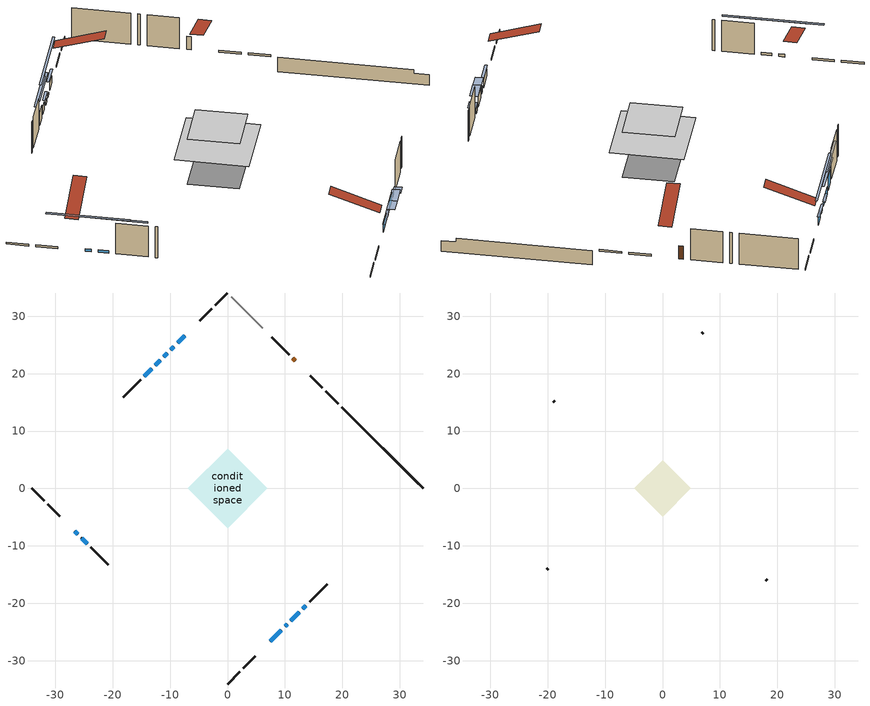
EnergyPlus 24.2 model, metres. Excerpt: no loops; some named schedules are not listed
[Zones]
conditioned space
 floor adiabatic (AdiabaticFloorConstruction): -6.94,0 0,6.94 6.94,0 0,-6.94 z3.05
 floor foundation (Slab1 construction): -4.87,0 0,4.87 4.87,0 0,-4.87 z-1.62
 wall outside (RimJoist1 construction): 0,-34.04 2.11,-31.93 / -34.04,0 -31.93,-2.11 / 0,34.04 -2.11,31.93 / 19.25,14.8 17.14,16.9 z0.61:0.91
 wall outside (RimJoist2 construction): 2.76,-31.28 4.85,-29.19 / -31.28,-2.76 -29.19,-4.85 / -2.76,31.28 -4.85,29.19 / 16.48,17.56 14.4,19.64 z0.61:0.91
 wall outside (AdiabaticWallConstruction 1): 11.82,22.22 11.39,22.66 z0.61:2.64
 wall outside (AdiabaticWallConstruction): -7.42,26.62 -8.66,25.38 z0.61:1.75; -9.32,24.72 -9.88,24.16 / -25.42,-8.62 -24.43,-9.61 z0.61:0.99; -26.62,-7.42 -26.08,-7.96 z0.61:1.02; -10.53,23.51 -11.07,22.97 z0.61:1.15; 7.42,-26.62 9.36,-24.68 / -11.73,22.31 -12.57,21.47 z0.61:1.78; 10.02,-24.02 10.4,-23.64 z0.61:1.53; -13.23,20.81 -14.45,19.59 z0.61:2.64; 11.05,-22.99 12.47,-21.57 z0.61:2.08; 13.13,-20.91 13.67,-20.37 z0.61:1.35
 wall outside (Wall1 construction): 14.32,-19.72 17.33,-16.71 / -23.78,-10.26 -20.77,-13.27 / -15.11,18.93 -18.12,15.93 / 10.73,23.31 7.72,26.32 z0.61:5.49
 wall foundation (FoundationWall1 construction): 19.9,14.14,-1.62 19.9,14.14,0.61 32.63,1.41,0.61 32.63,1.41,0.04 34.04,0,0.04 34.04,0,-1.62
 wall adiabatic (Wall4 construction): 6.18,27.87 0.66,33.38 z0.61:5.49
 window (WindowConstruction): -7.42,26.62 -8.66,25.38 z0.61:1.75
 window (WindowConstruction 8): -9.32,24.72 -9.88,24.17 z0.61:0.99
 window (WindowConstruction 9): -26.62,-7.42 -26.08,-7.96 z0.61:1.02
 window (WindowConstruction 10): -25.42,-8.62 -24.44,-9.61 z0.61:0.99
 window (WindowConstruction 1): -10.53,23.51 -11.07,22.97 z0.61:1.14
 window (WindowConstruction 2): 7.42,-26.62 9.36,-24.68 z0.61:1.78
 window (WindowConstruction 7): 10.02,-24.02 10.4,-23.65 z0.61:1.52
 window (WindowConstruction 3): -11.73,22.31 -12.57,21.47 z0.61:1.78
 window (WindowConstruction 4): -13.23,20.81 -14.45,19.59 z0.61:2.64
 window (WindowConstruction 5): 11.05,-22.99 12.47,-21.57 z0.61:2.08
 window (WindowConstruction 6): 13.13,-20.91 13.67,-20.37 z0.61:1.35
 door (Door): 11.82,22.22 11.39,22.66 z0.61:2.64
 ceiling adiabatic (AdiabaticFloorConstruction): 0,-6.94 6.94,0 0,6.94 -6.94,0 z3.05
attic - vented
 floor to conditioned space (Floor1 construction Reversed): -4.91,0 0,4.91 4.91,0 0,-4.91 z5.49
 wall outside (Wall3 construction): 17.99,-16.06 18.22,-15.82 / -20.12,-13.93 -19.88,-14.16 / -18.77,15.27 -19.01,15.04 / 7.07,26.98 6.83,27.21 z0.61:5.49
 roof outside (Roof1 construction): 6.77,-27.28,5.49 1.99,-22.49,7.74 0.73,-23.75,7.74 5.51,-28.54,5.49; -27.28,-6.77,5.49 -22.49,-1.99,7.74 -23.75,-0.73,7.74 -28.54,-5.51,5.49; -6.77,27.28,5.49 -1.99,22.49,7.74 -0.73,23.75,7.74 -5.51,28.54,5.49; 12.48,21.56,5.49 7.7,16.78,7.74 8.96,15.52,7.74 13.74,20.3,5.49
shading: -9.09,24.95 -6.99,27.05 -7.2,27.26 -9.3,25.16 z2.36; -13.54,20.5 -5.66,28.38 -5.87,28.6 -13.75,20.71 z6.17; -22.42,-11.62 -30.28,-3.76 -30.49,-3.97 -22.63,-11.84 z6.19; -20.77,-13.27 -29.08,-4.96 -29.29,-5.17 -20.99,-13.48 z6.17; -11.5,22.54 -10.1,23.94 -10.31,24.15 -11.71,22.75 z1.75; 9.57,-24.47 7.21,-26.83 7.42,-27.04 9.78,-24.68 z2.08; 10.93,-23.11 9.48,-24.56 10.24,-25.32 11.69,-23.86 z2.28; -14.51,19.53 -9.79,24.25 -10,24.46 -14.72,19.74 z4.52; -16.39,17.65 -11.29,22.75 -11.5,22.96 -16.6,17.86 z5.38; 12.68,-21.36 10.84,-23.2 11.6,-23.96 13.44,-22.12 z2.38; 13.88,-20.16 12.92,-21.12 13.67,-21.88 14.63,-20.92 z1.65
[Building]
Building 1: Terrain=Suburbs
[Site:Location]
Montreal Intl AP_QC: Latitude {deg}=45.47; Longitude {deg}=-73.74; Time Zone {hr}=-5; Elevation {m}=36; Keep Site Location Information=Yes
[Site:GroundTemperature:Shallow]
2.07863, -0.316383, -0.508184, 0.628371, 5.19101, 9.73239, 13.6695, 16.1636, 16.3755, 14.347, 10.5102, 6.10817
[Site:WaterMainsTemperature]
Calculation Method=Schedule; Temperature Schedule=mains temperature schedule
[Material] Roughness=Rough; Thermal Absorptance=0.9
Name | Thickness {m} | Conductivity {W/m-K} | Density {kg/m3} | Specific Heat {J/kg-K} | Solar Absorptance | Visible Absorptance
asphalt or fiberglass shingles | 0.00635 | 0.162714 | 1121.4 | 1465.45 | 0.4 | 0.4
ceiling loosefill ins | 0.169333 | 0.0480833 | 16.02 | 1046.75 | 0.7 | 0.7
ceiling stud and cavity | 0.1397 | 0.329196 | 65.682 | 1177.47 | 0.7 | 0.7
concrete 4.0 in. | 0.1016 | 1.803125 | 2242.8 | 837.4 | 0.7 | 0.7
concrete 8.0 in. | 0.2032 | 1.803125 | 2242.8 | 837.4 | 0.7 | 0.7
door material | 0.04445 | 0.0451087 | 512.64 | 1214.23 | 0.7 | 0.7
exterior vertical ins | 0.0371966 | 0.029427 | 32.04 | 1214.23 | 0.7 | 0.7
floor covering | 0.0127 | 0.0433444 | 54.468 | 1339.84 | 0.6 | 0.6
floor rigid ins; wall rigid ins | 0.512978 | 0.029427 | 32.04 | 1214.23 | 0.7 | 0.7
floor stud and cavity | 0.1397 | 1.75129 | 37.0049 | 1207.88 | 0.7 | 0.7
furniture material conditioned space 1 | 0.1524 | 0.115458 | 640.8 | 1214.23 | 0.6 | 0.6
gypsum board | 0.0127 | 0.160291 | 801 | 837.4 | 0.6 | 0.6
gypsum board 1 | 0.0127 | 0.160291 | 801 | 837.4 | 0.7 | 0.7
interior horizontal ins | 0.0193984 | 0.029427 | 32.04 | 1214.23 | 0.7 | 0.7
osb sheathing 0.5 in. | 0.0127 | 0.115458 | 512.64 | 1214.23 | 0.7 | 0.7
osb sheathing 0.5 in. 1 | 0.0127 | 0.115458 | 512.64 | 1214.23 | 0.4 | 0.4
osb sheathing 0.75 in. | 0.01905 | 0.115458 | 512.64 | 1214.23 | 0.7 | 0.7
osb sheathing 2.0 in. | 0.0508 | 0.115458 | 512.64 | 1214.23 | 0.7 | 0.7
rim joist stud and cavity | 0.0508 | 0.0293018 | 125.044 | 1163.47 | 0.6 | 0.6
rim joist stud and cavity 1 | 0.0508 | 0.0291244 | 125.044 | 1163.47 | 0.6 | 0.6
wall stud and cavity | 0.1397 | 0.0962846 | 139.0536 | 1170.24 | 0.7 | 0.7
wall stud and cavity 1 | 0.0889 | 6.1454 | 50.32683 | 1063.81 | 0.6 | 0.6
wall stud and cavity 2 | 0.1397 | 0.0865624 | 139.0536 | 1170.24 | 0.7 | 0.7
wall stud and cavity 3 | 0.0889 | 0.380278 | 52.3479 | 1209.89 | 0.7 | 0.7
wall stud and cavity 4 | 0.0889 | 0.391764 | 83.0341 | 1211.67 | 0.7 | 0.7
wood siding | 0.0254 | 0.102417 | 544.68 | 1172.36 | 0.4 | 0.4
wood siding 1 | 0.00254 | 0.102417 | 544.68 | 1172.36 | 0.4 | 0.4
wood siding 2; wood siding 3; wood siding 4 | 0.0254 | 0.102417 | 544.68 | 1172.36 | 0.7 | 0.7
[WindowMaterial:SimpleGlazingSystem]
Name | U-Factor {W/m2-K} | Solar Heat Gain Coefficient
WindowMaterial | 2.95767 | 0.59
WindowMaterial 1 | 3.05704 | 0.42
WindowMaterial 10 | 5.64904 | 0.6
WindowMaterial 2 | 2.97584 | 0.57
WindowMaterial 3 | 2.989467 | 0.56
WindowMaterial 4 | 2.929848 | 0.63
WindowMaterial 5 | 2.93666 | 0.62
WindowMaterial 6 | 3.05249 | 0.46
WindowMaterial 7 | 3.04398 | 0.44
WindowMaterial 8 | 6.169147 | 0.57
WindowMaterial 9 | 6.101011 | 0.57
[Construction]
AdiabaticFloorConstruction: floor stud and cavity, floor rigid ins, osb sheathing 0.75 in., floor covering
AdiabaticWallConstruction: wood siding 3, wall rigid ins, wall stud and cavity 3, gypsum board
AdiabaticWallConstruction 1: wood siding 4, wall rigid ins, wall stud and cavity 3, gypsum board
Door: door material
Floor1 construction Reversed: gypsum board, ceiling stud and cavity, ceiling loosefill ins
FoundationWall1 construction: concrete 8.0 in., gypsum board 1
furniture construction conditioned space 1: furniture material conditioned space 1
PartitionWallConstruction: gypsum board, wall stud and cavity 4, gypsum board
RimJoist1 construction: wood siding 2, osb sheathing 2.0 in., rim joist stud and cavity
RimJoist2 construction: wood siding 2, osb sheathing 2.0 in., rim joist stud and cavity 1
Roof1 construction: asphalt or fiberglass shingles
Slab1 construction: concrete 4.0 in.
Wall1 construction: wood siding, osb sheathing 0.5 in., wall stud and cavity, gypsum board
Wall3 construction: wood siding 1, wall stud and cavity 1
Wall4 construction: osb sheathing 0.5 in. 1, wall stud and cavity 2, gypsum board
WindowConstruction: WindowMaterial
WindowConstruction 1: WindowMaterial 1
WindowConstruction 10: WindowMaterial 10
WindowConstruction 2: WindowMaterial 2
WindowConstruction 3: WindowMaterial 3
WindowConstruction 4: WindowMaterial 4
WindowConstruction 5: WindowMaterial 5
WindowConstruction 6: WindowMaterial 6
WindowConstruction 7: WindowMaterial 7
WindowConstruction 8: WindowMaterial 8
WindowConstruction 9: WindowMaterial 9
[Zone] Multiplier=1; Part of Total Floor Area=Yes
Name | Volume {m3}
attic - vented | 17.6313
conditioned space | 357.6
[Space]
Name | Zone | Volume {m3}
attic - vented 1 | attic - vented | 17.6313
conditioned space 1 | conditioned space | 357.6
[ZoneInfiltration:EffectiveLeakageArea]
infil attic - vented 1: Zone or Space=attic - vented 1; Schedule=Always On Discrete; Effective Air Leakage Area {cm2}=1927.6; Stack Coefficient=0.00049585; Wind Coefficient=1.50451e-05
[ZoneMixing]
whole house fan mix: Zone or Space=attic - vented; Schedule=Always On Continuous; Design Flow Rate Calculation Method=Flow/Zone; Design Flow Rate {m3/s}=0; Source Zone or Space=conditioned space
[SurfaceProperty:ExposedFoundationPerimeter]
Slab1: Exposed Perimeter Calculation Method=TotalExposedPerimeter; Total Exposed Perimeter {m}=19.995
[InternalMass] Zone or ZoneList=conditioned space; Space or SpaceList=conditioned space 1
Name | Construction | Surface Area {m2}
furniture mass conditioned space 1 | furniture construction conditioned space 1 | 57.5601
partition wall mass | PartitionWallConstruction | 143.9
[Lights]
interior lighting: Zone or ZoneList or Space or SpaceList=conditioned space 1; Schedule=interior lighting schedule; Design Level Calculation Method=LightingLevel; Lighting Level {W}=343.2; Return Air Fraction=0; Fraction Radiant=0.6; Fraction Visible=0.2; Fraction Replaceable=1
[People]
occupants: Zone or ZoneList or Space or SpaceList=conditioned space 1; Number of People Schedule=occupants schedule; Number of People Calculation Method=People; Number of People=3; Fraction Radiant=0.314171; Sensible Heat Fraction=0.56303; Activity Level Schedule=occupants activity schedule; Carbon Dioxide Generation Rate {m3/s-W}=0; Enable ASHRAE 55 Comfort Warnings=No; Mean Radiant Temperature Calculation Type=EnclosureAveraged
[ElectricEquipment] Zone or ZoneList or Space or SpaceList=conditioned space 1; Design Level Calculation Method=EquipmentLevel
Name | Schedule | Design Level {W} | Fraction Latent | Fraction Radiant | Fraction Lost
clothes dryer | clothes dryer schedule | 140.772 | 0.015 | 0.081 | 0.85
clothes washer | clothes washer schedule | 32.1985 | 0.03 | 0.162 | 0.7
cooking range | cooking range schedule | 208.969 | 0.08 | 0.432 | 0.2
dishwasher | dishwasher schedule | 66.8632 | 0.3 | 0.18 | 0.4
fridge | fridge schedule | 72.9452 | 0 | 0.6 | 0
mech vent bath fan 0 | mech vent bath fan 0 schedule | 50.2 | 0 | 0 | 1
mech vent house fan | mech vent house fan schedule | 0 | 0 | 0 | 1
mech vent house fan cfis | mech vent house fan cfis schedule | 0 | 0 | 0 | 0
mech vent range fan 0 | mech vent range fan 0 schedule | 57 | 0 | 0 | 1
misc plug loads | misc plug loads schedule | 494.7 | 0.045 | 0.513 | 0.1
whole house fan | Always On Discrete | 0 | 0 | 0 | 1
[OtherEquipment] Zone or ZoneList or Space or SpaceList=conditioned space 1; Design Level Calculation Method=EquipmentLevel
Name | Fuel Type | Schedule | Design Level {W} | Fraction Latent | Fraction Radiant | Fraction Lost
clothes dryer 1 | Electricity | clothes dryer schedule | 0 | 0.015 | 0.081 | 0.85
cooking range 1 | Electricity | cooking range schedule | 0 | 0.08 | 0.432 | 0.2
general water use latent | None | general water use schedule | 59.3978 | 1 | 0 | 0
general water use sensible | None | general water use schedule | -58.539 | 0 | 0.6 | 0
mech vent house fan latent load | None | Always On Discrete | 0 | 1 | 0 | 0
mech vent house fan sensible load | None | Always On Discrete | 0 | 0 | 0 | 0
water heater energy adjustment1 | Electricity | Always On Discrete | 0.01 | 0 | 0 | 1
[ZoneInfiltration:DesignFlowRate] Zone or ZoneList or Space or SpaceList=conditioned space 1; Schedule=Always On Discrete; Design Flow Rate Calculation Method=Flow/Zone; Design Flow Rate {m3/s}=0
infil flow; natural vent flow; whole house fan flow
[Foundation:Kiva]
Foundation Kiva 1: Initial Indoor Air Temperature {C}=18; Interior Horizontal Insulation Material=interior horizontal ins; Interior Horizontal Insulation Depth {m}=0; Interior Horizontal Insulation Width {m}=0.599999; Wall Height Above Grade {m}=0.609996; Wall Depth Below Slab {m}=0.2032; Custom Block Material Name 1=exterior vertical ins; Custom Block Depth 1 {m}=2.23001; Custom Block X Position 1 {m}=0.2159; Custom Block Z Position 1 {m}=0
[Foundation:Kiva:Settings]
Soil Conductivity {W/m-K}=0.849921; Soil Density {kg/m3}=1842.3; Soil Specific Heat {J/kg-K}=418.7; Ground Solar Absorptivity=0.9; Ground Thermal Absorptivity=0.9; Ground Surface Roughness {m}=0.03; Far-Field Width {m}=40; Deep-Ground Boundary Condition=ZeroFlux; Deep-Ground Depth {m}=40; Minimum Cell Dimension {m}=0.2; Maximum Cell Growth Coefficient=3; Simulation Timestep=Timestep
[Exterior:Lights]
exterior lighting: Schedule=exterior lighting schedule; Design Level {W}=75.6
[Schedule:Constant]
Name | Hourly Value
Always On Continuous; mech vent house fan schedule; mech vent house fan cfis schedule; Always On Discrete | 1
occupants activity schedule | 117.228
fridge schedule | 0
[Schedule:Week:Daily]
interior lighting schedule Week Rule - Jan1-Jan27: interior lighting schedule day, interior lighting schedule day, interior lighting schedule day, interior lighting schedule day, interior lighting schedule day, interior lighting schedule day, interior lighting schedule day, interior lighting schedule default day, interior lighting schedule default day, interior lighting schedule default day, interior lighting schedule default day, interior lighting schedule default day
interior lighting schedule Week Rule - Jan28-Feb3: interior lighting schedule day, interior lighting schedule day, interior lighting schedule day, interior lighting schedule day, interior lighting schedule day 1, interior lighting schedule day 1, interior lighting schedule day 1, interior lighting schedule default day, interior lighting schedule default day, interior lighting schedule default day, interior lighting schedule default day, interior lighting schedule default day
interior lighting schedule Week Rule - Feb4-Feb24: interior lighting schedule day 1, interior lighting schedule day 1, interior lighting schedule day 1, interior lighting schedule day 1, interior lighting schedule day 1, interior lighting schedule day 1, interior lighting schedule day 1, interior lighting schedule default day, interior lighting schedule default day, interior lighting schedule default day, interior lighting schedule default day, interior lighting schedule default day
interior lighting schedule Week Rule - Feb25-Mar3: interior lighting schedule day 1, interior lighting schedule day 1, interior lighting schedule day 1, interior lighting schedule day 1, interior lighting schedule day 2, interior lighting schedule day 2, interior lighting schedule day 2, interior lighting schedule default day, interior lighting schedule default day, interior lighting schedule default day, interior lighting schedule default day, interior lighting schedule default day
interior lighting schedule Week Rule - Mar4-Mar31: interior lighting schedule day 2, interior lighting schedule day 2, interior lighting schedule day 2, interior lighting schedule day 2, interior lighting schedule day 2, interior lighting schedule day 2, interior lighting schedule day 2, interior lighting schedule default day, interior lighting schedule default day, interior lighting schedule default day, interior lighting schedule default day, interior lighting schedule default day
interior lighting schedule Week Rule - Apr1-Apr28: interior lighting schedule day 3, interior lighting schedule day 3, interior lighting schedule day 3, interior lighting schedule day 3, interior lighting schedule day 3, interior lighting schedule day 3, interior lighting schedule day 3, interior lighting schedule default day, interior lighting schedule default day, interior lighting schedule default day, interior lighting schedule default day, interior lighting schedule default day
interior lighting schedule Week Rule - Apr29-May5: interior lighting schedule day 3, interior lighting schedule day 3, interior lighting schedule day 4, interior lighting schedule day 4, interior lighting schedule day 4, interior lighting schedule day 4, interior lighting schedule day 4, interior lighting schedule default day, interior lighting schedule default day, interior lighting schedule default day, interior lighting schedule default day, interior lighting schedule default day
interior lighting schedule Week Rule - May6-May26: interior lighting schedule day 4, interior lighting schedule day 4, interior lighting schedule day 4, interior lighting schedule day 4, interior lighting schedule day 4, interior lighting schedule day 4, interior lighting schedule day 4, interior lighting schedule default day, interior lighting schedule default day, interior lighting schedule default day, interior lighting schedule default day, interior lighting schedule default day
interior lighting schedule Week Rule - May27-Jun2: interior lighting schedule day 4, interior lighting schedule day 4, interior lighting schedule day 4, interior lighting schedule day 4, interior lighting schedule day 4, interior lighting schedule day 5, interior lighting schedule day 5, interior lighting schedule default day, interior lighting schedule default day, interior lighting schedule default day, interior lighting schedule default day, interior lighting schedule default day
interior lighting schedule Week Rule - Jun3-Jun30: interior lighting schedule day 5, interior lighting schedule day 5, interior lighting schedule day 5, interior lighting schedule day 5, interior lighting schedule day 5, interior lighting schedule day 5, interior lighting schedule day 5, interior lighting schedule default day, interior lighting schedule default day, interior lighting schedule default day, interior lighting schedule default day, interior lighting schedule default day
interior lighting schedule Week Rule - Jul1-Jul28: interior lighting schedule day 6, interior lighting schedule day 6, interior lighting schedule day 6, interior lighting schedule day 6, interior lighting schedule day 6, interior lighting schedule day 6, interior lighting schedule day 6, interior lighting schedule default day, interior lighting schedule default day, interior lighting schedule default day, interior lighting schedule default day, interior lighting schedule default day
interior lighting schedule Week Rule - Jul29-Aug4: interior lighting schedule day 6, interior lighting schedule day 6, interior lighting schedule day 6, interior lighting schedule day 7, interior lighting schedule day 7, interior lighting schedule day 7, interior lighting schedule day 7, interior lighting schedule default day, interior lighting schedule default day, interior lighting schedule default day, interior lighting schedule default day, interior lighting schedule default day
interior lighting schedule Week Rule - Aug5-Aug25: interior lighting schedule day 7, interior lighting schedule day 7, interior lighting schedule day 7, interior lighting schedule day 7, interior lighting schedule day 7, interior lighting schedule day 7, interior lighting schedule day 7, interior lighting schedule default day, interior lighting schedule default day, interior lighting schedule default day, interior lighting schedule default day, interior lighting schedule default day
interior lighting schedule Week Rule - Aug26-Sep1: interior lighting schedule day 7, interior lighting schedule day 7, interior lighting schedule day 7, interior lighting schedule day 7, interior lighting schedule day 7, interior lighting schedule day 7, interior lighting schedule day 8, interior lighting schedule default day, interior lighting schedule default day, interior lighting schedule default day, interior lighting schedule default day, interior lighting schedule default day
interior lighting schedule Week Rule - Sep2-Sep29: interior lighting schedule day 8, interior lighting schedule day 8, interior lighting schedule day 8, interior lighting schedule day 8, interior lighting schedule day 8, interior lighting schedule day 8, interior lighting schedule day 8, interior lighting schedule default day, interior lighting schedule default day, interior lighting schedule default day, interior lighting schedule default day, interior lighting schedule default day
interior lighting schedule Week Rule - Sep30-Oct6: interior lighting schedule day 8, interior lighting schedule day 9, interior lighting schedule day 9, interior lighting schedule day 9, interior lighting schedule day 9, interior lighting schedule day 9, interior lighting schedule day 9, interior lighting schedule default day, interior lighting schedule default day, interior lighting schedule default day, interior lighting schedule default day, interior lighting schedule default day
interior lighting schedule Week Rule - Oct7-Oct27: interior lighting schedule day 9, interior lighting schedule day 9, interior lighting schedule day 9, interior lighting schedule day 9, interior lighting schedule day 9, interior lighting schedule day 9, interior lighting schedule day 9, interior lighting schedule default day, interior lighting schedule default day, interior lighting schedule default day, interior lighting schedule default day, interior lighting schedule default day
interior lighting schedule Week Rule - Oct28-Nov3: interior lighting schedule day 9, interior lighting schedule day 9, interior lighting schedule day 9, interior lighting schedule day 9, interior lighting schedule day 10, interior lighting schedule day 10, interior lighting schedule day 10, interior lighting schedule default day, interior lighting schedule default day, interior lighting schedule default day, interior lighting schedule default day, interior lighting schedule default day
interior lighting schedule Week Rule - Nov4-Nov24: interior lighting schedule day 10, interior lighting schedule day 10, interior lighting schedule day 10, interior lighting schedule day 10, interior lighting schedule day 10, interior lighting schedule day 10, interior lighting schedule day 10, interior lighting schedule default day, interior lighting schedule default day, interior lighting schedule default day, interior lighting schedule default day, interior lighting schedule default day
interior lighting schedule Week Rule - Nov25-Dec1: interior lighting schedule day 10, interior lighting schedule day 10, interior lighting schedule day 10, interior lighting schedule day 10, interior lighting schedule day 10, interior lighting schedule day 10, interior lighting schedule day 11, interior lighting schedule default day, interior lighting schedule default day, interior lighting schedule default day, interior lighting schedule default day, interior lighting schedule default day
interior lighting schedule Week Rule - Dec2-Dec31: interior lighting schedule day 11, interior lighting schedule day 11, interior lighting schedule day 11, interior lighting schedule day 11, interior lighting schedule day 11, interior lighting schedule day 11, interior lighting schedule day 11, interior lighting schedule default day, interior lighting schedule default day, interior lighting schedule default day, interior lighting schedule default day, interior lighting schedule default day
occupants schedule Week Rule - Jan1-Dec31: occupants schedule day, occupants schedule day, occupants schedule day, occupants schedule day, occupants schedule day, occupants schedule day, occupants schedule day, occupants schedule default day, occupants schedule default day, occupants schedule default day, occupants schedule default day, occupants schedule default day
clothes dryer schedule Week Rule - Jan1-Dec31: clothes dryer schedule day, clothes dryer schedule day, clothes dryer schedule day, clothes dryer schedule day, clothes dryer schedule day, clothes dryer schedule day, clothes dryer schedule day, clothes dryer schedule default day, clothes dryer schedule default day, clothes dryer schedule default day, clothes dryer schedule default day, clothes dryer schedule default day
clothes washer schedule Week Rule - Jan1-Dec31: clothes washer schedule day, clothes washer schedule day, clothes washer schedule day, clothes washer schedule day, clothes washer schedule day, clothes washer schedule day, clothes washer schedule day, clothes washer schedule default day, clothes washer schedule default day, clothes washer schedule default day, clothes washer schedule default day, clothes washer schedule default day
cooking range schedule Week Rule - Jan1-Dec31: cooking range schedule day, cooking range schedule day, cooking range schedule day, cooking range schedule day, cooking range schedule day, cooking range schedule day, cooking range schedule day, cooking range schedule default day, cooking range schedule default day, cooking range schedule default day, cooking range schedule default day, cooking range schedule default day
dishwasher schedule Week Rule - Jan1-Dec31: dishwasher schedule day, dishwasher schedule day, dishwasher schedule day, dishwasher schedule day, dishwasher schedule day, dishwasher schedule day, dishwasher schedule day, dishwasher schedule default day, dishwasher schedule default day, dishwasher schedule default day, dishwasher schedule default day, dishwasher schedule default day
mech vent bath fan 0 schedule Week Rule - Jan1-Dec31: mech vent bath fan 0 schedule day, mech vent bath fan 0 schedule day, mech vent bath fan 0 schedule day, mech vent bath fan 0 schedule day, mech vent bath fan 0 schedule day, mech vent bath fan 0 schedule day, mech vent bath fan 0 schedule day, mech vent bath fan 0 schedule default day, mech vent bath fan 0 schedule default day, mech vent bath fan 0 schedule default day, mech vent bath fan 0 schedule default day, mech vent bath fan 0 schedule default day
mech vent range fan 0 schedule Week Rule - Jan1-Dec31: mech vent range fan 0 schedule day, mech vent range fan 0 schedule day, mech vent range fan 0 schedule day, mech vent range fan 0 schedule day, mech vent range fan 0 schedule day, mech vent range fan 0 schedule day, mech vent range fan 0 schedule day, mech vent range fan 0 schedule default day, mech vent range fan 0 schedule default day, mech vent range fan 0 schedule default day, mech vent range fan 0 schedule default day, mech vent range fan 0 schedule default day
misc plug loads schedule Week Rule - Jan1-Dec31: misc plug loads schedule day, misc plug loads schedule day, misc plug loads schedule day, misc plug loads schedule day, misc plug loads schedule day, misc plug loads schedule day, misc plug loads schedule day, misc plug loads schedule default day, misc plug loads schedule default day, misc plug loads schedule default day, misc plug loads schedule default day, misc plug loads schedule default day
general water use schedule Week Rule - Jan1-Dec31: general water use schedule day, general water use schedule day, general water use schedule day, general water use schedule day, general water use schedule day, general water use schedule day, general water use schedule day, general water use schedule default day, general water use schedule default day, general water use schedule default day, general water use schedule default day, general water use schedule default day
exterior lighting schedule Week Rule - Jan1-Jan27: exterior lighting schedule day, exterior lighting schedule day, exterior lighting schedule day, exterior lighting schedule day, exterior lighting schedule day, exterior lighting schedule day, exterior lighting schedule day, exterior lighting schedule default day, exterior lighting schedule default day, exterior lighting schedule default day, exterior lighting schedule default day, exterior lighting schedule default day
exterior lighting schedule Week Rule - Jan28-Feb3: exterior lighting schedule day, exterior lighting schedule day, exterior lighting schedule day, exterior lighting schedule day, exterior lighting schedule day 1, exterior lighting schedule day 1, exterior lighting schedule day 1, exterior lighting schedule default day, exterior lighting schedule default day, exterior lighting schedule default day, exterior lighting schedule default day, exterior lighting schedule default day
exterior lighting schedule Week Rule - Feb4-Feb24: exterior lighting schedule day 1, exterior lighting schedule day 1, exterior lighting schedule day 1, exterior lighting schedule day 1, exterior lighting schedule day 1, exterior lighting schedule day 1, exterior lighting schedule day 1, exterior lighting schedule default day, exterior lighting schedule default day, exterior lighting schedule default day, exterior lighting schedule default day, exterior lighting schedule default day
exterior lighting schedule Week Rule - Feb25-Mar3: exterior lighting schedule day 1, exterior lighting schedule day 1, exterior lighting schedule day 1, exterior lighting schedule day 1, exterior lighting schedule day 2, exterior lighting schedule day 2, exterior lighting schedule day 2, exterior lighting schedule default day, exterior lighting schedule default day, exterior lighting schedule default day, exterior lighting schedule default day, exterior lighting schedule default day
exterior lighting schedule Week Rule - Mar4-Mar31: exterior lighting schedule day 2, exterior lighting schedule day 2, exterior lighting schedule day 2, exterior lighting schedule day 2, exterior lighting schedule day 2, exterior lighting schedule day 2, exterior lighting schedule day 2, exterior lighting schedule default day, exterior lighting schedule default day, exterior lighting schedule default day, exterior lighting schedule default day, exterior lighting schedule default day
exterior lighting schedule Week Rule - Apr1-Apr28: exterior lighting schedule day 3, exterior lighting schedule day 3, exterior lighting schedule day 3, exterior lighting schedule day 3, exterior lighting schedule day 3, exterior lighting schedule day 3, exterior lighting schedule day 3, exterior lighting schedule default day, exterior lighting schedule default day, exterior lighting schedule default day, exterior lighting schedule default day, exterior lighting schedule default day
exterior lighting schedule Week Rule - Apr29-May5: exterior lighting schedule day 3, exterior lighting schedule day 3, exterior lighting schedule day 4, exterior lighting schedule day 4, exterior lighting schedule day 4, exterior lighting schedule day 4, exterior lighting schedule day 4, exterior lighting schedule default day, exterior lighting schedule default day, exterior lighting schedule default day, exterior lighting schedule default day, exterior lighting schedule default day
exterior lighting schedule Week Rule - May6-May26: exterior lighting schedule day 4, exterior lighting schedule day 4, exterior lighting schedule day 4, exterior lighting schedule day 4, exterior lighting schedule day 4, exterior lighting schedule day 4, exterior lighting schedule day 4, exterior lighting schedule default day, exterior lighting schedule default day, exterior lighting schedule default day, exterior lighting schedule default day, exterior lighting schedule default day
exterior lighting schedule Week Rule - May27-Jun2: exterior lighting schedule day 4, exterior lighting schedule day 4, exterior lighting schedule day 4, exterior lighting schedule day 4, exterior lighting schedule day 4, exterior lighting schedule day 5, exterior lighting schedule day 5, exterior lighting schedule default day, exterior lighting schedule default day, exterior lighting schedule default day, exterior lighting schedule default day, exterior lighting schedule default day
exterior lighting schedule Week Rule - Jun3-Jun30: exterior lighting schedule day 5, exterior lighting schedule day 5, exterior lighting schedule day 5, exterior lighting schedule day 5, exterior lighting schedule day 5, exterior lighting schedule day 5, exterior lighting schedule day 5, exterior lighting schedule default day, exterior lighting schedule default day, exterior lighting schedule default day, exterior lighting schedule default day, exterior lighting schedule default day
exterior lighting schedule Week Rule - Jul1-Jul28: exterior lighting schedule day 6, exterior lighting schedule day 6, exterior lighting schedule day 6, exterior lighting schedule day 6, exterior lighting schedule day 6, exterior lighting schedule day 6, exterior lighting schedule day 6, exterior lighting schedule default day, exterior lighting schedule default day, exterior lighting schedule default day, exterior lighting schedule default day, exterior lighting schedule default day
exterior lighting schedule Week Rule - Jul29-Aug4: exterior lighting schedule day 6, exterior lighting schedule day 6, exterior lighting schedule day 6, exterior lighting schedule day 7, exterior lighting schedule day 7, exterior lighting schedule day 7, exterior lighting schedule day 7, exterior lighting schedule default day, exterior lighting schedule default day, exterior lighting schedule default day, exterior lighting schedule default day, exterior lighting schedule default day
exterior lighting schedule Week Rule - Aug5-Aug25: exterior lighting schedule day 7, exterior lighting schedule day 7, exterior lighting schedule day 7, exterior lighting schedule day 7, exterior lighting schedule day 7, exterior lighting schedule day 7, exterior lighting schedule day 7, exterior lighting schedule default day, exterior lighting schedule default day, exterior lighting schedule default day, exterior lighting schedule default day, exterior lighting schedule default day
exterior lighting schedule Week Rule - Aug26-Sep1: exterior lighting schedule day 7, exterior lighting schedule day 7, exterior lighting schedule day 7, exterior lighting schedule day 7, exterior lighting schedule day 7, exterior lighting schedule day 7, exterior lighting schedule day 8, exterior lighting schedule default day, exterior lighting schedule default day, exterior lighting schedule default day, exterior lighting schedule default day, exterior lighting schedule default day
exterior lighting schedule Week Rule - Sep2-Sep29: exterior lighting schedule day 8, exterior lighting schedule day 8, exterior lighting schedule day 8, exterior lighting schedule day 8, exterior lighting schedule day 8, exterior lighting schedule day 8, exterior lighting schedule day 8, exterior lighting schedule default day, exterior lighting schedule default day, exterior lighting schedule default day, exterior lighting schedule default day, exterior lighting schedule default day
exterior lighting schedule Week Rule - Sep30-Oct6: exterior lighting schedule day 8, exterior lighting schedule day 9, exterior lighting schedule day 9, exterior lighting schedule day 9, exterior lighting schedule day 9, exterior lighting schedule day 9, exterior lighting schedule day 9, exterior lighting schedule default day, exterior lighting schedule default day, exterior lighting schedule default day, exterior lighting schedule default day, exterior lighting schedule default day
[Schedule:Year]
interior lighting schedule: interior lighting schedule Week Rule - Jan1-Jan27, 1, 1, 1, 27, interior lighting schedule Week Rule - Jan28-Feb3, 1, 28, 2, 3, interior lighting schedule Week Rule - Feb4-Feb24, 2, 4, 2, 24, interior lighting schedule Week Rule - Feb25-Mar3, 2, 25, 3, 3, interior lighting schedule Week Rule - Mar4-Mar31, 3, 4, 3, 31, interior lighting schedule Week Rule - Apr1-Apr28, 4, 1, 4, 28, interior lighting schedule Week Rule - Apr29-May5, 4, 29, 5, 5, interior lighting schedule Week Rule - May6-May26, 5, 6, 5, 26, interior lighting schedule Week Rule - May27-Jun2, 5, 27, 6, 2, interior lighting schedule Week Rule - Jun3-Jun30, 6, 3, 6, 30, interior lighting schedule Week Rule - Jul1-Jul28, 7, 1, 7, 28, interior lighting schedule Week Rule - Jul29-Aug4, 7, 29, 8, 4, interior lighting schedule Week Rule - Aug5-Aug25, 8, 5, 8, 25, interior lighting schedule Week Rule - Aug26-Sep1, 8, 26, 9, 1, interior lighting schedule Week Rule - Sep2-Sep29, 9, 2, 9, 29, interior lighting schedule Week Rule - Sep30-Oct6, 9, 30, 10, 6, interior lighting schedule Week Rule - Oct7-Oct27, 10, 7, 10, 27, interior lighting schedule Week Rule - Oct28-Nov3, 10, 28, 11, 3, interior lighting schedule Week Rule - Nov4-Nov24, 11, 4, 11, 24, interior lighting schedule Week Rule - Nov25-Dec1, 11, 25, 12, 1, interior lighting schedule Week Rule - Dec2-Dec31, 12, 2, 12, 31
occupants schedule: occupants schedule Week Rule - Jan1-Dec31, 1, 1, 12, 31
clothes dryer schedule: clothes dryer schedule Week Rule - Jan1-Dec31, 1, 1, 12, 31
clothes washer schedule: clothes washer schedule Week Rule - Jan1-Dec31, 1, 1, 12, 31
cooking range schedule: cooking range schedule Week Rule - Jan1-Dec31, 1, 1, 12, 31
dishwasher schedule: dishwasher schedule Week Rule - Jan1-Dec31, 1, 1, 12, 31
mech vent bath fan 0 schedule: mech vent bath fan 0 schedule Week Rule - Jan1-Dec31, 1, 1, 12, 31
mech vent range fan 0 schedule: mech vent range fan 0 schedule Week Rule - Jan1-Dec31, 1, 1, 12, 31
misc plug loads schedule: misc plug loads schedule Week Rule - Jan1-Dec31, 1, 1, 12, 31
general water use schedule: general water use schedule Week Rule - Jan1-Dec31, 1, 1, 12, 31
exterior lighting schedule: exterior lighting schedule Week Rule - Jan1-Jan27, 1, 1, 1, 27, exterior lighting schedule Week Rule - Jan28-Feb3, 1, 28, 2, 3, exterior lighting schedule Week Rule - Feb4-Feb24, 2, 4, 2, 24, exterior lighting schedule Week Rule - Feb25-Mar3, 2, 25, 3, 3, exterior lighting schedule Week Rule - Mar4-Mar31, 3, 4, 3, 31, exterior lighting schedule Week Rule - Apr1-Apr28, 4, 1, 4, 28, exterior lighting schedule Week Rule - Apr29-May5, 4, 29, 5, 5, exterior lighting schedule Week Rule - May6-May26, 5, 6, 5, 26, exterior lighting schedule Week Rule - May27-Jun2, 5, 27, 6, 2, exterior lighting schedule Week Rule - Jun3-Jun30, 6, 3, 6, 30, exterior lighting schedule Week Rule - Jul1-Jul28, 7, 1, 7, 28, exterior lighting schedule Week Rule - Jul29-Aug4, 7, 29, 8, 4, exterior lighting schedule Week Rule - Aug5-Aug25, 8, 5, 8, 25, exterior lighting schedule Week Rule - Aug26-Sep1, 8, 26, 9, 1, exterior lighting schedule Week Rule - Sep2-Sep29, 9, 2, 9, 29, exterior lighting schedule Week Rule - Sep30-Oct6, 9, 30, 10, 6, exterior lighting schedule Week Rule - Oct7-Oct27, 10, 7, 10, 27, exterior lighting schedule Week Rule - Oct28-Nov3, 10, 28, 11, 3, exterior lighting schedule Week Rule - Nov4-Nov24, 11, 4, 11, 24, exterior lighting schedule Week Rule - Nov25-Dec1, 11, 25, 12, 1, exterior lighting schedule Week Rule - Dec2-Dec31, 12, 2, 12, 31
[Schedule:Compact]
mains temperature schedule: Through: 01/01, For: AllDays, Until: 24:00, 6.56833, Through: 01/02, For: AllDays, Until: 24:00, 6.48722, Through: 01/03, For: AllDays, Until: 24:00, 6.40722, Through: 01/04, For: AllDays, Until: 24:00, 6.32889, Through: 01/05, For: AllDays, Until: 24:00, 6.25167, Through: 01/06, For: AllDays, Until: 24:00, 6.17611, Through: 01/07, For: AllDays, Until: 24:00, 6.10222, Through: 01/08, For: AllDays, Until: 24:00, 6.02944, Through: 01/09, For: AllDays, Until: 24:00, 5.95833, Through: 01/10, For: AllDays, Until: 24:00, 5.88889, Through: 01/11, For: AllDays, Until: 24:00, 5.82056, Through: 01/12, For: AllDays, Until: 24:00, 5.75444, Through: 01/13, For: AllDays, Until: 24:00, 5.68944, Through: 01/14, For: AllDays, Until: 24:00, 5.62611, Through: 01/15, For: AllDays, Until: 24:00, 5.56444, Through: 01/16, For: AllDays, Until: 24:00, 5.50444, Through: 01/17, For: AllDays, Until: 24:00, 5.44611, Through: 01/18, For: AllDays, Until: 24:00, 5.38944, Through: 01/19, For: AllDays, Until: 24:00, 5.33389, Through: 01/20, For: AllDays, Until: 24:00, 5.28111, Through: 01/21, For: AllDays, Until: 24:00, 5.22944, Through: 01/22, For: AllDays, Until: 24:00, 5.17944, Through: 01/23, For: AllDays, Until: 24:00, 5.13111, Through: 01/24, For: AllDays, Until: 24:00, 5.085, Through: 01/25, For: AllDays, Until: 24:00, 5.04056, Through: 01/26, For: AllDays, Until: 24:00, 4.99778, Through: 01/27, For: AllDays, Until: 24:00, 4.95667, Through: 01/28, For: AllDays, Until: 24:00, 4.91778, Through: 01/29, For: AllDays, Until: 24:00, 4.88056, Through: 01/30, For: AllDays, Until: 24:00, 4.845, Through: 01/31, For: AllDays, Until: 24:00, 4.81167, Through: 02/01, For: AllDays, Until: 24:00, 4.77944, Through: 02/02, For: AllDays, Until: 24:00, 4.75, Through: 02/03, For: AllDays, Until: 24:00, 4.72167, Through: 02/04, For: AllDays, Until: 24:00, 4.69611, Through: 02/05, For: AllDays, Until: 24:00, 4.67167, Through: 02/06, For: AllDays, Until: 24:00, 4.64944, Through: 02/07, For: AllDays, Until: 24:00, 4.62889, Through: 02/08, For: AllDays, Until: 24:00, 4.61056, Through: 02/09, For: AllDays, Until: 24:00, 4.59389, Through: 02/10, For: AllDays, Until: 24:00, 4.57944, Through: 02/11, For: AllDays, Until: 24:00, 4.56667, Through: 02/12, For: AllDays, Until: 24:00, 4.55611, Through: 02/13, For: AllDays, Until: 24:00, 4.54722, Through: 02/14, For: AllDays, Until: 24:00, 4.54056, Through: 02/15, For: AllDays, Until: 24:00, 4.53556, Through: 02/16, For: AllDays, Until: 24:00, 4.53278, Through: 02/17, For: AllDays, Until: 24:00, 4.53167, Through: 02/18, For: AllDays, Until: 24:00, 4.53278, Through: 02/19, For: AllDays, Until: 24:00, 4.53556, Through: 02/20, For: AllDays, Until: 24:00, 4.54056, Through: 02/21, For: AllDays, Until: 24:00, 4.54722, Through: 02/22, For: AllDays, Until: 24:00, 4.55611, Through: 02/23, For: AllDays, Until: 24:00, 4.56667, Through: 02/24, For: AllDays, Until: 24:00, 4.57944, Through: 02/25, For: AllDays, Until: 24:00, 4.59389, Through: 02/26, For: AllDays, Until: 24:00, 4.61056, Through: 02/27, For: AllDays, Until: 24:00, 4.62889, Through: 02/28, For: AllDays, Until: 24:00, 4.64889, Through: 03/01, For: AllDays, Until: 24:00, 4.67111, Through: 03/02, For: AllDays, Until: 24:00, 4.69556, Through: 03/03, For: AllDays, Until: 24:00, 4.72167, Through: 03/04, For: AllDays, Until: 24:00, 4.74944, Through: 03/05, For: AllDays, Until: 24:00, 4.77944, Through: 03/06, For: AllDays, Until: 24:00, 4.81111, Through: 03/07, For: AllDays, Until: 24:00, 4.84444, Through: 03/08, For: AllDays, Until: 24:00, 4.88, Through: 03/09, For: AllDays, Until: 24:00, 4.91722, Through: 03/10, For: AllDays, Until: 24:00, 4.95611, Through: 03/11, For: AllDays, Until: 24:00, 4.99722, Through: 03/12, For: AllDays, Until: 24:00, 5.04, Through: 03/13, For: AllDays, Until: 24:00, 5.08444, Through: 03/14, For: AllDays, Until: 24:00, 5.13056, Through: 03/15, For: AllDays, Until: 24:00, 5.17889, Through: 03/16, For: AllDays, Until: 24:00, 5.22833, Through: 03/17, For: AllDays, Until: 24:00, 5.28, Through: 03/18, For: AllDays, Until: 24:00, 5.33333, Through: 03/19, For: AllDays, Until: 24:00, 5.38833, Through: 03/20, For: AllDays, Until: 24:00, 5.445, Through: 03/21, For: AllDays, Until: 24:00, 5.50333, Through: 03/22, For: AllDays, Until: 24:00, 5.56333, Through: 03/23, For: AllDays, Until: 24:00, 5.625, Through: 03/24, For: AllDays, Until: 24:00, 5.68833, Through: 03/25, For: AllDays, Until: 24:00, 5.75333, Through: 03/26, For: AllDays, Until: 24:00, 5.81944, Through: 03/27, For: AllDays, Until: 24:00, 5.88778, Through: 03/28, For: AllDays, Until: 24:00, 5.95722, Through: 03/29, For: AllDays, Until: 24:00, 6.02833, Through: 03/30, For: AllDays, Until: 24:00, 6.10111, Through: 03/31, For: AllDays, Until: 24:00, 6.175, Through: 04/01, For: AllDays, Until: 24:00, 6.25056, Through: 04/02, For: AllDays, Until: 24:00, 6.32778, Through: 04/03, For: AllDays, Until: 24:00, 6.40611, Through: 04/04, For: AllDays, Until: 24:00, 6.48556, Through: 04/05, For: AllDays, Until: 24:00, 6.56722, Through: 04/06, For: AllDays, Until: 24:00, 6.64944, Through: 04/07, For: AllDays, Until: 24:00, 6.73333, Through: 04/08, For: AllDays, Until: 24:00, 6.81833, Through: 04/09, For: AllDays, Until: 24:00, 6.905, Through: 04/10, For: AllDays, Until: 24:00, 6.99278, Through: 04/11, For: AllDays, Until: 24:00, 7.08111, Through: 04/12, For: AllDays, Until: 24:00, 7.17167, Through: 04/13, For: AllDays, Until: 24:00, 7.26278, Through: 04/14, For: AllDays, Until: 24:00, 7.355, Through: 04/15, For: AllDays, Until: 24:00, 7.44833, Through: 04/16, For: AllDays, Until: 24:00, 7.54278, Through: 04/17, For: AllDays, Until: 24:00, 7.63889, Through: 04/18, For: AllDays, Until: 24:00, 7.735, Through: 04/19, For: AllDays, Until: 24:00, 7.83278, Through: 04/20, For: AllDays, Until: 24:00, 7.93167, Through: 04/21, For: AllDays, Until: 24:00, 8.03111, Through: 04/22, For: AllDays, Until: 24:00, 8.13167, Through: 04/23, For: AllDays, Until: 24:00, 8.23278, Through: 04/24, For: AllDays, Until: 24:00, 8.335, Through: 04/25, For: AllDays, Until: 24:00, 8.43778, Through: 04/26, For: AllDays, Until: 24:00, 8.54167, Through: 04/27, For: AllDays, Until: 24:00, 8.64611, Through: 04/28, For: AllDays, Until: 24:00, 8.75167, Through: 04/29, For: AllDays, Until: 24:00, 8.85778, Through: 04/30, For: AllDays, Until: 24:00, 8.96444, Through: 05/01, For: AllDays, Until: 24:00, 9.07167, Through: 05/02, For: AllDays, Until: 24:00, 9.17944, Through: 05/03, For: AllDays, Until: 24:00, 9.28778, Through: 05/04, For: AllDays, Until: 24:00, 9.39667, Through: 05/05, For: AllDays, Until: 24:00, 9.50667, Through: 05/06, For: AllDays, Until: 24:00, 9.61667, Through: 05/07, For: AllDays, Until: 24:00, 9.72667, Through: 05/08, For: AllDays, Until: 24:00, 9.83778, Through: 05/09, For: AllDays, Until: 24:00, 9.94889, Through: 05/10, For: AllDays, Until: 24:00, 10.0606, Through: 05/11, For: AllDays, Until: 24:00, 10.1722, Through: 05/12, For: AllDays, Until: 24:00, 10.2844, Through: 05/13, For: AllDays, Until: 24:00, 10.3967, Through: 05/14, For: AllDays, Until: 24:00, 10.5094, Through: 05/15, For: AllDays, Until: 24:00, 10.6222, Through: 05/16, For: AllDays, Until: 24:00, 10.735, Through: 05/17, For: AllDays, Until: 24:00, 10.8478, Through: 05/18, For: AllDays, Until: 24:00, 10.9611, Through: 05/19, For: AllDays, Until: 24:00, 11.0744, Through: 05/20, For: AllDays, Until: 24:00, 11.1872, Through: 05/21, For: AllDays, Until: 24:00, 11.3006, Through: 05/22, For: AllDays, Until: 24:00, 11.4133, Through: 05/23, For: AllDays, Until: 24:00, 11.5267, Through: 05/24, For: AllDays, Until: 24:00, 11.6394, Through: 05/25, For: AllDays, Until: 24:00, 11.7522, Through: 05/26, For: AllDays, Until: 24:00, 11.8644, Through: 05/27, For: AllDays, Until: 24:00, 11.9767, Through: 05/28, For: AllDays, Until: 24:00, 12.0889, Through: 05/29, For: AllDays, Until: 24:00, 12.2006, Through: 05/30, For: AllDays, Until: 24:00, 12.3122, Through: 05/31, For: AllDays, Until: 24:00, 12.4228, Through: 06/01, For: AllDays, Until: 24:00, 12.5339, Through: 06/02, For: AllDays, Until: 24:00, 12.6439, Through: 06/03, For: AllDays, Until: 24:00, 12.7539, Through: 06/04, For: AllDays, Until: 24:00, 12.8628, Through: 06/05, For: AllDays, Until: 24:00, 12.9717, Through: 06/06, For: AllDays, Until: 24:00, 13.08, Through: 06/07, For: AllDays, Until: 24:00, 13.1878, Through: 06/08, For: AllDays, Until: 24:00, 13.2944, Through: 06/09, For: AllDays, Until: 24:00, 13.4011, Through: 06/10, For: AllDays, Until: 24:00, 13.5067, Through: 06/11, For: AllDays, Until: 24:00, 13.6117, Through: 06/12, For: AllDays, Until: 24:00, 13.7156, Through: 06/13, For: AllDays, Until: 24:00, 13.8194, Through: 06/14, For: AllDays, Until: 24:00, 13.9222, Through: 06/15, For: AllDays, Until: 24:00, 14.0239, Through: 06/16, For: AllDays, Until: 24:00, 14.125, Through: 06/17, For: AllDays, Until: 24:00, 14.225, Through: 06/18, For: AllDays, Until: 24:00, 14.3239, Through: 06/19, For: AllDays, Until: 24:00, 14.4222, Through: 06/20, For: AllDays, Until: 24:00, 14.5194, Through: 06/21, For: AllDays, Until: 24:00, 14.6156, Through: 06/22, For: AllDays, Until: 24:00, 14.7106, Through: 06/23, For: AllDays, Until: 24:00, 14.805, Through: 06/24, For: AllDays, Until: 24:00, 14.8978, Through: 06/25, For: AllDays, Until: 24:00, 14.9894, Through: 06/26, For: AllDays, Until: 24:00, 15.0806, Through: 06/27, For: AllDays, Until: 24:00, 15.17, Through: 06/28, For: AllDays, Until: 24:00, 15.2583, Through: 06/29, For: AllDays, Until: 24:00, 15.3456, Through: 06/30, For: AllDays, Until: 24:00, 15.4311, Through: 07/01, For: AllDays, Until: 24:00, 15.5161, Through: 07/02, For: AllDays, Until: 24:00, 15.5989, Through: 07/03, For: AllDays, Until: 24:00, 15.6811, Through: 07/04, For: AllDays, Until: 24:00, 15.7617, Through: 07/05, For: AllDays, Until: 24:00, 15.8411, Through: 07/06, For: AllDays, Until: 24:00, 15.9189, Through: 07/07, For: AllDays, Until: 24:00, 15.995, Through: 07/08, For: AllDays, Until: 24:00, 16.07, Through: 07/09, For: AllDays, Until: 24:00, 16.1433, Through: 07/10, For: AllDays, Until: 24:00, 16.2156, Through: 07/11, For: AllDays, Until: 24:00, 16.2861, Through: 07/12, For: AllDays, Until: 24:00, 16.355, Through: 07/13, For: AllDays, Until: 24:00, 16.4222, Through: 07/14, For: AllDays, Until: 24:00, 16.4878, Through: 07/15, For: AllDays, Until: 24:00, 16.5522, Through: 07/16, For: AllDays, Until: 24:00, 16.615, Through: 07/17, For: AllDays, Until: 24:00, 16.6756, Through: 07/18, For: AllDays, Until: 24:00, 16.735, Through: 07/19, For: AllDays, Until: 24:00, 16.7928, Through: 07/20, For: AllDays, Until: 24:00, 16.8489, Through: 07/21, For: AllDays, Until: 24:00, 16.9028, Through: 07/22, For: AllDays, Until: 24:00, 16.9556, Through: 07/23, For: AllDays, Until: 24:00, 17.0061, Through: 07/24, For: AllDays, Until: 24:00, 17.0556, Through: 07/25, For: AllDays, Until: 24:00, 17.1028, Through: 07/26, For: AllDays, Until: 24:00, 17.1483, Through: 07/27, For: AllDays, Until: 24:00, 17.1917, Through: 07/28, For: AllDays, Until: 24:00, 17.2339, Through: 07/29, For: AllDays, Until: 24:00, 17.2739, Through: 07/30, For: AllDays, Until: 24:00, 17.3122, Through: 07/31, For: AllDays, Until: 24:00, 17.3489, Through: 08/01, For: AllDays, Until: 24:00, 17.3833, Through: 08/02, For: AllDays, Until: 24:00, 17.4161, Through: 08/03, For: AllDays, Until: 24:00, 17.4467, Through: 08/04, For: AllDays, Until: 24:00, 17.4761, Through: 08/05, For: AllDays, Until: 24:00, 17.5028, Through: 08/06, For: AllDays, Until: 24:00, 17.5283, Through: 08/07, For: AllDays, Until: 24:00, 17.5517, Through: 08/08, For: AllDays, Until: 24:00, 17.5728, Through: 08/09, For: AllDays, Until: 24:00, 17.5922, Through: 08/10, For: AllDays, Until: 24:00, 17.61, Through: 08/11, For: AllDays, Until: 24:00, 17.6256, Through: 08/12, For: AllDays, Until: 24:00, 17.6394, Through: 08/13, For: AllDays, Until: 24:00, 17.6511, Through: 08/14, For: AllDays, Until: 24:00, 17.6611, Through: 08/15, For: AllDays, Until: 24:00, 17.6689, Through: 08/16, For: AllDays, Until: 24:00, 17.675, Through: 08/17, For: AllDays, Until: 24:00, 17.6789, Through: 08/18, For: AllDays, Until: 24:00, 17.6811, Through: 08/19, For: AllDays, Until: 24:00, 17.6811, Through: 08/20, For: AllDays, Until: 24:00, 17.6794, Through: 08/21, For: AllDays, Until: 24:00, 17.6756, Through: 08/22, For: AllDays, Until: 24:00, 17.67, Through: 08/23, For: AllDays, Until: 24:00, 17.6622, Through: 08/24, For: AllDays, Until: 24:00, 17.6528, Through: 08/25, For: AllDays, Until: 24:00, 17.6411, Through: 08/26, For: AllDays, Until: 24:00, 17.6278, Through: 08/27, For: AllDays, Until: 24:00, 17.6122, Through: 08/28, For: AllDays, Until: 24:00, 17.595, Through: 08/29, For: AllDays, Until: 24:00, 17.5756, Through: 08/30, For: AllDays, Until: 24:00, 17.5544, Through: 08/31, For: AllDays, Until: 24:00, 17.5311, Through: 09/01, For: AllDays, Until: 24:00, 17.5061, Through: 09/02, For: AllDays, Until: 24:00, 17.4794, Through: 09/03, For: AllDays, Until: 24:00, 17.4506, Through: 09/04, For: AllDays, Until: 24:00, 17.42, Through: 09/05, For: AllDays, Until: 24:00, 17.3878, Through: 09/06, For: AllDays, Until: 24:00, 17.3533, Through: 09/07, For: AllDays, Until: 24:00, 17.3172, Through: 09/08, For: AllDays, Until: 24:00, 17.2789, Through: 09/09, For: AllDays, Until: 24:00, 17.2389, Through: 09/10, For: AllDays, Until: 24:00, 17.1972, Through: 09/11, For: AllDays, Until: 24:00, 17.1539, Through: 09/12, For: AllDays, Until: 24:00, 17.1083, Through: 09/13, For: AllDays, Until: 24:00, 17.0617, Through: 09/14, For: AllDays, Until: 24:00, 17.0128, Through: 09/15, For: AllDays, Until: 24:00, 16.9622, Through: 09/16, For: AllDays, Until: 24:00, 16.9094, Through: 09/17, For: AllDays, Until: 24:00, 16.8556, Through: 09/18, For: AllDays, Until: 24:00, 16.8, Through: 09/19, For: AllDays, Until: 24:00, 16.7422, Through: 09/20, For: AllDays, Until: 24:00, 16.6833, Through: 09/21, For: AllDays, Until: 24:00, 16.6228, Through: 09/22, For: AllDays, Until: 24:00, 16.56, Through: 09/23, For: AllDays, Until: 24:00, 16.4961, Through: 09/24, For: AllDays, Until: 24:00, 16.4306, Through: 09/25, For: AllDays, Until: 24:00, 16.3633, Through: 09/26, For: AllDays, Until: 24:00, 16.295, Through: 09/27, For: AllDays, Until: 24:00, 16.2244, Through: 09/28, For: AllDays, Until: 24:00, 16.1528, Through: 09/29, For: AllDays, Until: 24:00, 16.0794, Through: 09/30, For: AllDays, Until: 24:00, 16.0044, Through: 10/01, For: AllDays, Until: 24:00, 15.9283, Through: 10/02, For: AllDays, Until: 24:00, 15.8511, Through: 10/03, For: AllDays, Until: 24:00, 15.7717, Through: 10/04, For: AllDays, Until: 24:00, 15.6917, Through: 10/05, For: AllDays, Until: 24:00, 15.6094, Through: 10/06, For: AllDays, Until: 24:00, 15.5267, Through: 10/07, For: AllDays, Until: 24:00, 15.4422, Through: 10/08, For: AllDays, Until: 24:00, 15.3567, Through: 10/09, For: AllDays, Until: 24:00, 15.2694, Through: 10/10, For: AllDays, Until: 24:00, 15.1811, Through: 10/11, For: AllDays, Until: 24:00, 15.0917, Through: 10/12, For: AllDays, Until: 24:00, 15.0011, Through: 10/13, For: AllDays, Until: 24:00, 14.9094, Through: 10/14, For: AllDays, Until: 24:00, 14.8167, Through: 10/15, For: AllDays, Until: 24:00, 14.7228, Through: 10/16, For: AllDays, Until: 24:00, 14.6278, Through: 10/17, For: AllDays, Until: 24:00, 14.5317, Through: 10/18, For: AllDays, Until: 24:00, 14.4344, Through: 10/19, For: AllDays, Until: 24:00, 14.3367, Through: 10/20, For: AllDays, Until: 24:00, 14.2378, Through: 10/21, For: AllDays, Until: 24:00, 14.1378, Through: 10/22, For: AllDays, Until: 24:00, 14.0367, Through: 10/23, For: AllDays, Until: 24:00, 13.935, Through: 10/24, For: AllDays, Until: 24:00, 13.8322, Through: 10/25, For: AllDays, Until: 24:00, 13.7289, Through: 10/26, For: AllDays, Until: 24:00, 13.625, Through: 10/27, For: AllDays, Until: 24:00, 13.52, Through: 10/28, For: AllDays, Until: 24:00, 13.4144, Through: 10/29, For: AllDays, Until: 24:00, 13.3083, Through: 10/30, For: AllDays, Until: 24:00, 13.2011, Through: 10/31, For: AllDays, Until: 24:00, 13.0939, Through: 11/01, For: AllDays, Until: 24:00, 12.9856, Through: 11/02, For: AllDays, Until: 24:00, 12.8767, Through: 11/03, For: AllDays, Until: 24:00, 12.7678, Through: 11/04, For: AllDays, Until: 24:00, 12.6578, Through: 11/05, For: AllDays, Until: 24:00, 12.5478, Through: 11/06, For: AllDays, Until: 24:00, 12.4372, Through: 11/07, For: AllDays, Until: 24:00, 12.3261, Through: 11/08, For: AllDays, Until: 24:00, 12.215, Through: 11/09, For: AllDays, Until: 24:00, 12.1033, Through: 11/10, For: AllDays, Until: 24:00, 11.9911, Through: 11/11, For: AllDays, Until: 24:00, 11.8789, Through: 11/12, For: AllDays, Until: 24:00, 11.7667, Through: 11/13, For: AllDays, Until: 24:00, 11.6539, Through: 11/14, For: AllDays, Until: 24:00, 11.5411, Through: 11/15, For: AllDays, Until: 24:00, 11.4278, Through: 11/16, For: AllDays, Until: 24:00, 11.315, Through: 11/17, For: AllDays, Until: 24:00, 11.2017, Through: 11/18, For: AllDays, Until: 24:00, 11.0889, Through: 11/19, For: AllDays, Until: 24:00, 10.9756, Through: 11/20, For: AllDays, Until: 24:00, 10.8622, Through: 11/21, For: AllDays, Until: 24:00, 10.7494, Through: 11/22, For: AllDays, Until: 24:00, 10.6367, Through: 11/23, For: AllDays, Until: 24:00, 10.5239, Through: 11/24, For: AllDays, Until: 24:00, 10.4111, Through: 11/25, For: AllDays, Until: 24:00, 10.2989, Through: 11/26, For: AllDays, Until: 24:00, 10.1867, Through: 11/27, For: AllDays, Until: 24:00, 10.0744, Through: 11/28, For: AllDays, Until: 24:00, 9.96333, Through: 11/29, For: AllDays, Until: 24:00, 9.85167, Through: 11/30, For: AllDays, Until: 24:00, 9.74111, Through: 12/01, For: AllDays, Until: 24:00, 9.63056, Through: 12/02, For: AllDays, Until: 24:00, 9.52056, Through: 12/03, For: AllDays, Until: 24:00, 9.41111, Through: 12/04, For: AllDays, Until: 24:00, 9.30167, Through: 12/05, For: AllDays, Until: 24:00, 9.19333, Through: 12/06, For: AllDays, Until: 24:00, 9.08556, Through: 12/07, For: AllDays, Until: 24:00, 8.97778, Through: 12/08, For: AllDays, Until: 24:00, 8.87111, Through: 12/09, For: AllDays, Until: 24:00, 8.765, Through: 12/10, For: AllDays, Until: 24:00, 8.66, Through: 12/11, For: AllDays, Until: 24:00, 8.555, Through: 12/12, For: AllDays, Until: 24:00, 8.45111, Through: 12/13, For: AllDays, Until: 24:00, 8.34833, Through: 12/14, For: AllDays, Until: 24:00, 8.24611, Through: 12/15, For: AllDays, Until: 24:00, 8.14444, Through: 12/16, For: AllDays, Until: 24:00, 8.04389, Through: 12/17, For: AllDays, Until: 24:00, 7.94444, Through: 12/18, For: AllDays, Until: 24:00, 7.84556, Through: 12/19, For: AllDays, Until: 24:00, 7.74778, Through: 12/20, For: AllDays, Until: 24:00, 7.65111, Through: 12/21, For: AllDays, Until: 24:00, 7.555, Through: 12/22, For: AllDays, Until: 24:00, 7.46056, Through: 12/23, For: AllDays, Until: 24:00, 7.36667, Through: 12/24, For: AllDays, Until: 24:00, 7.27444, Through: 12/25, For: AllDays, Until: 24:00, 7.18278, Through: 12/26, For: AllDays, Until: 24:00, 7.09278, Through: 12/27, For: AllDays, Until: 24:00, 7.00389, Through: 12/28, For: AllDays, Until: 24:00, 6.91611, Through: 12/29, For: AllDays, Until: 24:00, 6.82944, Through: 12/30, For: AllDays, Until: 24:00, 6.74389, Through: 12/31, For: AllDays, Until: 24:00, 6.66
